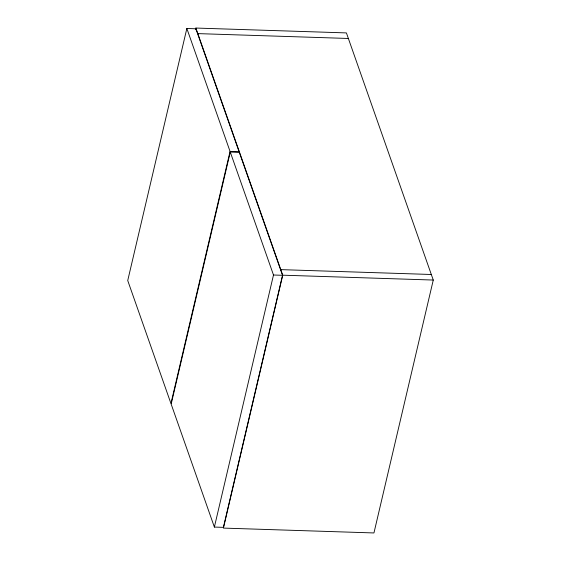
<?xml version="1.0" encoding="UTF-8"?>
<svg xmlns="http://www.w3.org/2000/svg" width="561" height="561" viewBox="0 0 561 561"><rect width="100%" height="100%" fill="white"/><g stroke="black" fill="none" stroke-linecap="round" stroke-linejoin="round"><path stroke-width="0.84" d="M186.848 28.492L127.733 280.549L170.944 403.499L230.059 151.442L186.848 28.492L195.88 28.779L239.091 151.729L230.059 151.442M195.473 29.754L195.873 28.05L346.41 32.91L433.267 280.051L373.949 532.95L223.411 528.09L282.73 275.185L195.873 28.05M230.276 152.059L171.161 404.116L214.372 527.067L223.404 527.361L282.527 275.297L239.309 152.347L230.276 152.059L273.495 275.009L214.372 527.067M197.83 33.611L348.367 38.471M280.773 269.624L431.318 274.49M282.73 275.185L433.267 280.051M273.495 275.009L282.527 275.297"/></g></svg>
